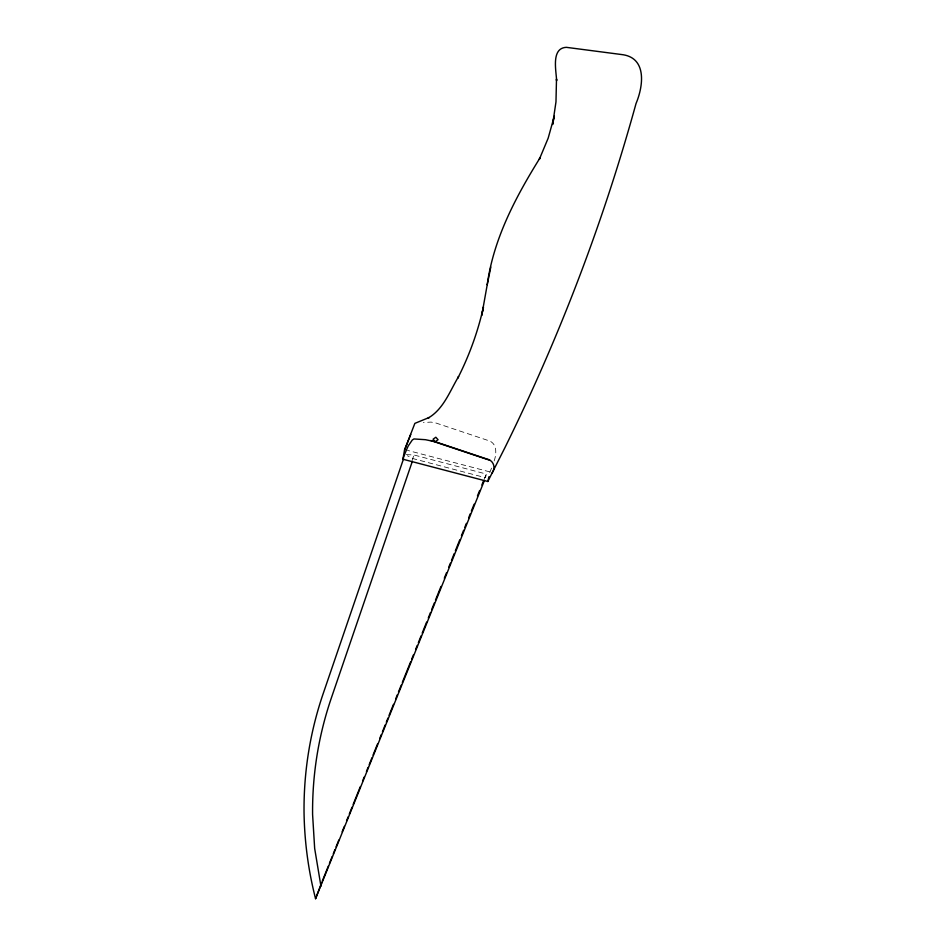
<?xml version="1.0" encoding="UTF-8"?>
<svg xmlns="http://www.w3.org/2000/svg" width="946" height="946" viewBox="0 0 946 946"><rect width="100%" height="100%" fill="white"/><g stroke="black" fill="none" stroke-linecap="round" stroke-linejoin="round"><path stroke-width="0.71" stroke-dasharray="4.73 3.55" d="M406.283 454.624L413.981 454.991L486.279 474.041L485.546 477.718L413.248 458.68L407.359 455.736M494.155 460.95C496.484 454.293 497.371 444.076 489.401 440.907L435.728 422.945L431.08 422.093L423.359 422.507M412.078 460.584L413.981 454.991M484.08 479.516L486.279 474.041M489.815 472.527L491.837 467.253M489.78 471.853L407.49 450.379"/><path stroke-width="1.42" d="M487.225 284.699L481.774 315.29L483.453 306.977C477.943 331.62 469.287 355.554 457.84 378.057L458.574 376.579C449.835 391.112 443.591 409.169 428.124 418.085L429.2 417.493L414.868 423.37L404.521 450.06L402.89 459.212L487.817 481.49L504.88 447.754C559.311 337.462 603.371 222.062 636.043 103.492C643.339 86.228 647.348 57.339 621.475 54.525L566.358 47.335C550.879 47.998 556.26 70.808 556.603 80.67L556.496 79.003L555.976 101.896L552.63 124.47L554.309 116.157L548.172 138.151L539.338 159.295L540.071 157.816C515.795 196.874 493.623 238.427 487.225 284.699L488.905 276.374M489.117 275.369L490.797 267.056M488.976 476.689L487.817 481.49M403.564 458.751L323.296 693.288A474.549 410.552 11.4 0 0 304.044 812.709C304.506 841.692 308.349 870.616 315.562 898.7L484.435 480.462M412.29 461.471L331.478 697.616A464.557 401.908 11.4 0 0 312.594 814.541L314.663 848.444L320.954 886.225M402.89 459.212L403.138 458.479A51.983 9.555 -75.3 0 1 408.246 445.933L412.267 440.044L413.958 438.944L425.475 439.701L435.16 441.723L433.102 439.192L435.822 437.241L438.069 439.713L435.243 441.747L486.693 458.964C493.327 460.111 496.094 467.43 492.18 472.87M315.562 898.7L321.699 882.547M322.255 881.175L328.333 866.098M329.433 863.355L332.188 856.497M333.299 853.753L334.955 849.638M336.055 846.907L338.822 840.048M342.133 831.818L344.344 826.343M346.555 820.856L348.211 816.741M349.31 813.998L352.078 807.151M353.177 804.407L360.355 786.587M362.566 781.1L364.222 776.985M366.433 771.51L368.089 767.395M369.2 764.652L371.955 757.793M373.067 755.062L377.478 744.088M379.689 738.601L381.344 734.498M382.456 731.755L385.211 724.896M386.323 722.153L387.978 718.049M389.078 715.306L393.501 704.332M395.712 698.858L397.367 694.742M398.467 691.999L401.234 685.141M402.334 682.397L410.623 661.845M411.723 659.102L413.378 654.987M415.59 649.5L417.245 645.385M418.357 642.653L421.112 635.795M422.212 633.051L426.634 622.09M428.29 617.975L430.501 612.488M431.601 609.744L434.368 602.898M435.467 600.154L440.99 586.449M444.313 578.219L446.524 572.732M448.723 567.257L450.379 563.142M451.49 560.399L454.246 553.54M455.357 550.809L459.768 539.835M461.435 535.72L463.635 530.245M464.746 527.501L466.402 523.386M468.613 517.9L470.268 513.796M471.368 511.053L474.135 504.194M477.446 495.964L479.657 490.489M481.869 485.002L483.524 480.887M410.753 434.474L404.521 450.06M430.69 440.493L489.874 460.3"/></g></svg>
